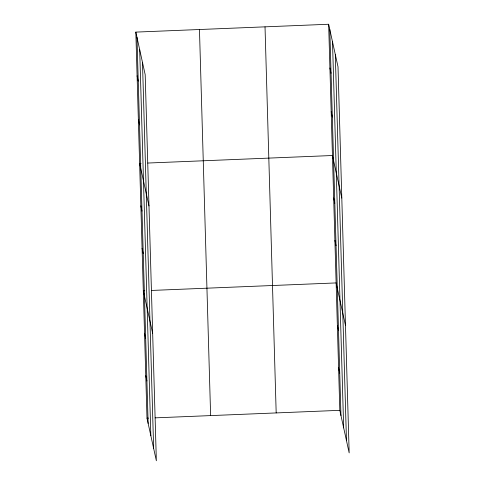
<?xml version="1.0" encoding="UTF-8"?>
<svg xmlns="http://www.w3.org/2000/svg" width="485" height="485" viewBox="0 0 485 485"><rect width="100%" height="100%" fill="white"/><g stroke="black" fill="none" stroke-linecap="round" stroke-linejoin="round"><path stroke-width="0.73" d="M135.83 32.107L145.185 74.666L156.352 460.75L146.991 418.191L135.83 32.107L328.648 24.25L338.009 66.809L349.17 452.893L339.815 410.334L328.648 24.25M141.105 163.312L139.625 163.372L148.98 205.937M147.761 163.045L332.443 155.515L341.804 198.08M144.791 290.721L143.305 290.782L152.666 333.341M151.447 290.448L336.129 282.925L345.49 325.483M146.991 418.191L148.471 418.131M155.133 417.858L339.815 410.334M329.915 68.003L331.067 73.247M331.182 111.762L332.334 117M333.674 197.989L334.826 203.227M334.899 240.457L336.057 245.695M337.36 325.393L338.512 330.637M338.585 367.86L339.736 373.104M137.091 75.86L138.249 81.104M138.358 119.619L139.51 124.857M140.85 205.846L142.002 211.084M142.081 248.314L143.233 253.552M144.536 333.25L145.688 338.494M145.767 375.717L146.919 380.961M335.299 54.496L346.466 440.58M332.51 41.807L343.671 427.891M329.8 29.494L340.967 415.572M265.022 26.845L276.183 412.923M199.462 29.512L210.623 415.596M142.481 62.353L153.642 448.437M139.692 49.664L150.853 435.748M136.982 37.351L148.143 423.429"/></g></svg>
